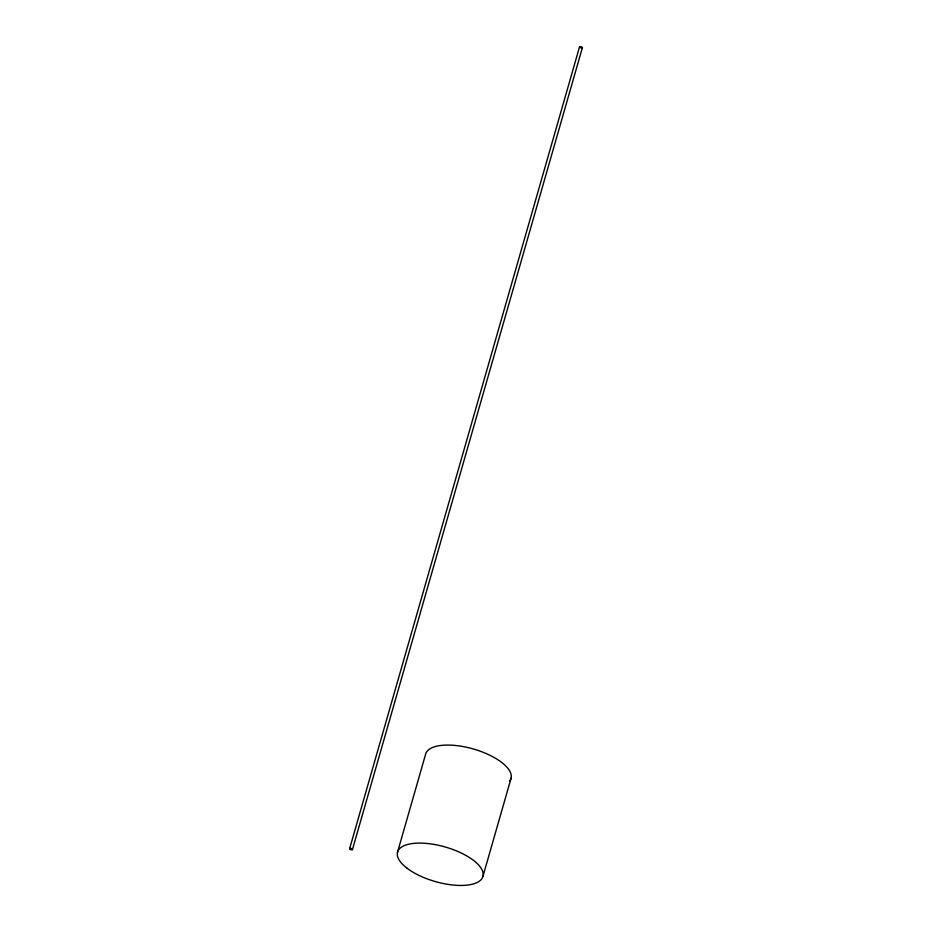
<?xml version="1.0" encoding="UTF-8"?>
<svg xmlns="http://www.w3.org/2000/svg" width="932" height="932" viewBox="0 0 932 932"><rect width="100%" height="100%" fill="white"/><g stroke="black" fill="none" stroke-linecap="round" stroke-linejoin="round"><path stroke-width="1.4" d="M349.628 848.668L579.541 46.856M352.459 849.553A1.491 0.606 16 0 0 350.56 848.411A1.491 0.606 16 0 0 350.117 849.367A1.491 0.606 16 0 0 352.459 849.553L582.372 47.753M397.463 852.407L425.563 754.396A44.398 17.988 16 0 1 476.567 749.957A44.398 17.988 16 0 1 509.501 781.319M483.009 876.138L511.109 778.127M580.03 47.567A1.491 0.606 16 0 1 579.937 46.623A1.491 0.606 16 0 1 582.057 47.171A1.491 0.606 16 0 1 581.778 48.01M581.44 48.01A1.491 0.606 16 0 1 581.079 47.951M407.133 868.286A44.398 17.988 16 0 0 480.504 880.274A44.398 17.988 16 0 0 433.065 844.252A44.398 17.988 16 0 0 407.133 868.286"/></g></svg>
